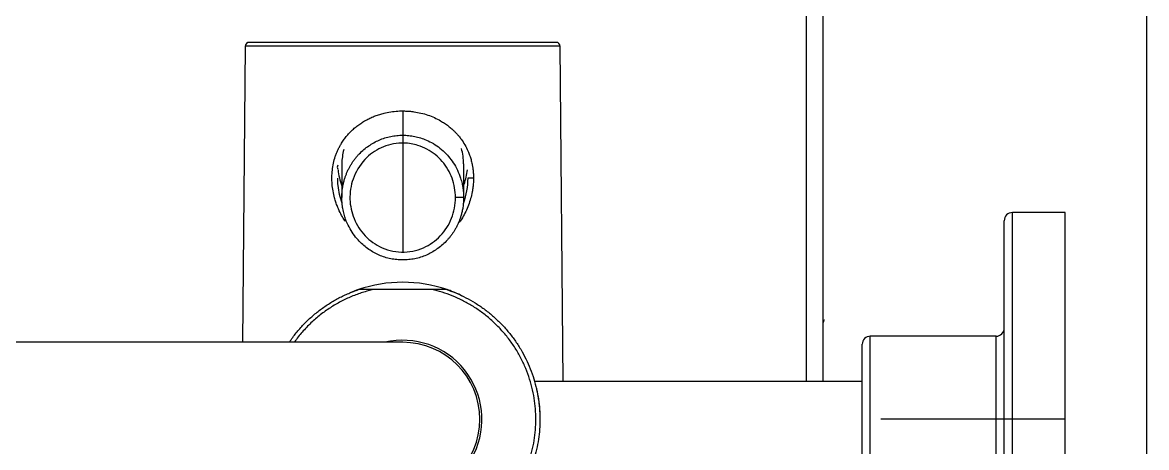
# Model space of a CAD drawing. Header units: millimetres. Extents: x -33000 to 294000, y 0 to 42408.
# Drawn here: x 136349.8 to 136488.3, y 15151.1 to 15203.6 of the extents above; entities that cross this region are included whole.
import ezdxf

# ---------------------------------------------------------------- set-up
doc = ezdxf.new("R2010")
doc.units = ezdxf.units.MM
doc.header["$LTSCALE"] = 50
doc.layers.add('arch', color=8, linetype='Continuous')

msp = doc.modelspace()

# ---------------------------------------------------------------- linework, layer by layer
at = {"layer": 'arch'}
for p, q in [((136488.3, 15614.6), (136488.3, 14714.6)), ((136415.56, 15201.1), (136377.75, 15201.1)), ((136377.25, 15200.61), (136376.93, 15164.1)), ((136416.06, 15200.61), (136377.25, 15200.61)), ((136416.42, 15159.25), (136416.06, 15200.61)), ((136396.66, 15192.53), (136396.66, 15175.14)), ((136389.16, 15186.1), (136389.16, 15181.95)), ((136471.77, 15129.1), (136471.77, 15180.1)), ((136478.27, 15180.1), (136471.77, 15180.1)), ((136478.27, 15129.1), (136478.27, 15180.1)), ((136470.77, 15130.1), (136470.77, 15179.1)), ((136454.27, 15144.35), (136454.27, 15164.85)), ((136469.77, 15164.85), (136454.27, 15164.85)), ((136469.77, 15144.35), (136469.77, 15164.85)), ((136396.66, 15164.1), (136337.7, 15164.1)), ((136453.27, 15145.35), (136453.27, 15163.85)), ((136453.26, 15159.25), (136412.9, 15159.25)), ((136478.27, 15154.6), (136455.55, 15154.6))]:
    msp.add_line(p, q, dxfattribs=at)
for centre, radius, start, end in [((136377.75, 15200.6), 0.5, 90, 179.5), ((136415.56, 15200.6), 0.5, 0.5, 90), ((136471.77, 15179.1), 1, 90, 180), ((136396.66, 15154.6), 16.9, 108.7819, 112.815), ((136396.66, 15154.6), 16.9, 71.2171, 108.7829), ((136396.66, 15154.6), 16.9, 64.1531, 71.2181), ((136454.27, 15163.85), 1, 90, 180), ((136469.77, 15165.85), 1, 270, 0), ((136396.66, 15154.6), 9.75, 270, 102.9994), ((136396.66, 15154.6), 9.5, 270, 90)]:
    msp.add_arc(centre, radius, start, end, dxfattribs=at)
for centre, major_axis, ratio, start_param, end_param in [((136396.66, 15186.1), (7.5, 0), 0.965926, 2.894781, 3.141593), ((136396.66, 15186.1), (7.5, 0), 0.965926, 0, 0.265955), ((136389.06, 15185.7), (0, 0.5), 0.939693, 1.027301, 2.114292), ((136396.66, 15186.1), (8, 0), 0.965926, 3.23427, 3.496985), ((136396.66, 15186.1), (8, 0), 0.965926, 5.953809, 6.190312)]:
    msp.add_ellipse(centre, major_axis=major_axis, ratio=ratio, start_param=start_param, end_param=end_param, dxfattribs=at)
for points, degree in [([(136446.41, 15159.25), (136446.41, 15402.6)], 1), ([(136448.41, 15402.6), (136448.41, 15159.25)], 1), ([(136404.16, 15186.1), (136404.16, 15181.95)], 1), ([(136404.66, 15184.35), (136404.66, 15183.31), (136404.47, 15182.27), (136404.13, 15181.29)], 3), ([(136404.16, 15181.95), (136403.16, 15181.95)], 1), ([(136400.26, 15170.6), (136393.06, 15170.6)], 1)]:
    msp.add_open_spline(points, degree=degree, dxfattribs=at)
for points, knots in [([(136389.58, 15179.01), (136389.46, 15179.19), (136389.19, 15179.62), (136388.88, 15180.23), (136388.61, 15180.84), (136388.42, 15181.38), (136388.23, 15182.01), (136388.06, 15182.76), (136387.95, 15183.61), (136387.92, 15184.47), (136387.97, 15185.34), (136388.11, 15186.18), (136388.3, 15186.88), (136388.49, 15187.41), (136388.66, 15187.8), (136388.85, 15188.19), (136389.08, 15188.6), (136389.36, 15189.03), (136389.7, 15189.49), (136390.07, 15189.91), (136390.47, 15190.31), (136390.9, 15190.68), (136391.36, 15191.03), (136391.84, 15191.34), (136392.34, 15191.62), (136392.86, 15191.87), (136393.4, 15192.08), (136393.96, 15192.26), (136394.62, 15192.43), (136395.39, 15192.57), (136396.17, 15192.64), (136396.86, 15192.64), (136397.45, 15192.61), (136398.14, 15192.53), (136398.91, 15192.39), (136399.75, 15192.14), (136400.56, 15191.83), (136401.24, 15191.47), (136401.81, 15191.12), (136402.27, 15190.79), (136402.68, 15190.46), (136403.02, 15190.13), (136403.32, 15189.83), (136403.59, 15189.51), (136403.94, 15189.06), (136404.32, 15188.46), (136404.67, 15187.79), (136404.91, 15187.17), (136405.08, 15186.63), (136405.2, 15186.12), (136405.29, 15185.65), (136405.34, 15185.22), (136405.37, 15184.79), (136405.38, 15184.5), (136405.38, 15184.35)], [0, 0, 0, 0, 0.020387, 0.046666, 0.06436, 0.081851, 0.0992, 0.125623, 0.151552, 0.177893, 0.203869, 0.230112, 0.256253, 0.269362, 0.282471, 0.295623, 0.308858, 0.326343, 0.343931, 0.361711, 0.379277, 0.39696, 0.414838, 0.432583, 0.450354, 0.468221, 0.486022, 0.503858, 0.521797, 0.548649, 0.575473, 0.593354, 0.611234, 0.62918, 0.656054, 0.682811, 0.709601, 0.736278, 0.754141, 0.771865, 0.789526, 0.802882, 0.816142, 0.829339, 0.84251, 0.869035, 0.895182, 0.912687, 0.930144, 0.947653, 0.960666, 0.973702, 0.986799, 1, 1, 1, 1]), ([(136389.16, 15181.95), (136389.16, 15181.95), (136389.16, 15182.06), (136389.16, 15182.27), (136389.18, 15182.58), (136389.21, 15182.87), (136389.25, 15183.15), (136389.29, 15183.42), (136389.34, 15183.67), (136389.4, 15183.9), (136389.46, 15184.12), (136389.52, 15184.32), (136389.58, 15184.51), (136389.65, 15184.69), (136389.74, 15184.93), (136389.86, 15185.22), (136390.04, 15185.58), (136390.23, 15185.92), (136390.42, 15186.24), (136390.63, 15186.54), (136390.85, 15186.83), (136391.07, 15187.1), (136391.4, 15187.45), (136391.86, 15187.88), (136392.46, 15188.34), (136393.09, 15188.73), (136393.75, 15189.06), (136394.45, 15189.32), (136395.17, 15189.51), (136395.91, 15189.62), (136396.66, 15189.66), (136397.4, 15189.62), (136398.14, 15189.51), (136398.86, 15189.32), (136399.64, 15189.03), (136400.45, 15188.62), (136401.27, 15188.05), (136402, 15187.39), (136402.63, 15186.64), (136403.18, 15185.8), (136403.51, 15185.1), (136403.7, 15184.6), (136403.79, 15184.32), (136403.89, 15184.01), (136403.97, 15183.66), (136404.05, 15183.28), (136404.11, 15182.87), (136404.15, 15182.42), (136404.16, 15182.11), (136404.16, 15181.95)], [0, 0, 0, 0, 0.000036, 0.013569, 0.026528, 0.038914, 0.050727, 0.061967, 0.072634, 0.082728, 0.092248, 0.101195, 0.10957, 0.117371, 0.124599, 0.141598, 0.158197, 0.174398, 0.190201, 0.205606, 0.220614, 0.235226, 0.249442, 0.281862, 0.313521, 0.344431, 0.374601, 0.406302, 0.437769, 0.469018, 0.500066, 0.53105, 0.562279, 0.593768, 0.625533, 0.665843, 0.707551, 0.750683, 0.789355, 0.830938, 0.87544, 0.886483, 0.898819, 0.912448, 0.927372, 0.943588, 0.961099, 0.979903, 1, 1, 1, 1]), ([(136403.16, 15181.95), (136403.16, 15181.08), (136402.99, 15180.21), (136402.35, 15178.6), (136401.88, 15177.85), (136400.7, 15176.61), (136399.99, 15176.11), (136398.36, 15175.39), (136397.43, 15175.2), (136395.56, 15175.25), (136394.63, 15175.49), (136393.04, 15176.3), (136392.36, 15176.83), (136391.26, 15178.1), (136390.83, 15178.85), (136390.28, 15180.42), (136390.14, 15181.24), (136390.17, 15182.9), (136390.34, 15183.75), (136391.01, 15185.42), (136391.55, 15186.23), (136392.82, 15187.45), (136393.52, 15187.9), (136395.08, 15188.54), (136395.96, 15188.7), (136397.41, 15188.66), (136397.98, 15188.57), (136398.92, 15188.27), (136399.29, 15188.12), (136400.36, 15187.54), (136401, 15187.02), (136402.05, 15185.8), (136402.46, 15185.09), (136403.01, 15183.57), (136403.16, 15182.76), (136403.16, 15181.95)], [0, 0, 0, 0, 0.062689, 0.062689, 0.125322, 0.125322, 0.186753, 0.186753, 0.25368, 0.25368, 0.32165, 0.32165, 0.38251, 0.38251, 0.44342, 0.44342, 0.502419, 0.502419, 0.563692, 0.563692, 0.632332, 0.632332, 0.691175, 0.691175, 0.754148, 0.754148, 0.795876, 0.795876, 0.825021, 0.825021, 0.88336, 0.88336, 0.941654, 0.941654, 1, 1, 1, 1]), ([(136389.2, 15181.25), (136388.95, 15181.96), (136388.78, 15182.69), (136388.67, 15183.74), (136388.66, 15184.04), (136388.66, 15184.34)], [0, 0, 0, 0, 0.715973, 0.715973, 1, 1, 1, 1]), ([(136405.38, 15184.35), (136405.38, 15184.17), (136405.37, 15183.79), (136405.31, 15183.21), (136405.21, 15182.55), (136405.03, 15181.81), (136404.77, 15181), (136404.43, 15180.21), (136404.06, 15179.52), (136403.79, 15179.1), (136403.67, 15178.92)], [0, 0, 0, 0, 0.097067, 0.195157, 0.294735, 0.441316, 0.590216, 0.737654, 0.886534, 1, 1, 1, 1]), ([(136404.16, 15181.95), (136404.16, 15181.84), (136404.15, 15181.63), (136404.13, 15181.32), (136404.1, 15181.03), (136404.07, 15180.75), (136404.02, 15180.49), (136403.97, 15180.24), (136403.91, 15180), (136403.85, 15179.78), (136403.79, 15179.58), (136403.73, 15179.39), (136403.67, 15179.21), (136403.57, 15178.98), (136403.45, 15178.68), (136403.27, 15178.32), (136403.09, 15177.98), (136402.89, 15177.66), (136402.68, 15177.36), (136402.46, 15177.07), (136402.24, 15176.81), (136401.91, 15176.45), (136401.45, 15176.02), (136400.85, 15175.56), (136400.23, 15175.17), (136399.56, 15174.84), (136398.87, 15174.58), (136398.14, 15174.39), (136397.4, 15174.28), (136396.9, 15174.26), (136396.41, 15174.26), (136395.91, 15174.28), (136395.18, 15174.39), (136394.45, 15174.58), (136393.75, 15174.84), (136393.09, 15175.17), (136392.46, 15175.56), (136391.86, 15176.02), (136391.26, 15176.58), (136390.68, 15177.27), (136390.14, 15178.1), (136389.8, 15178.8), (136389.61, 15179.31), (136389.52, 15179.58), (136389.43, 15179.9), (136389.34, 15180.24), (136389.27, 15180.62), (136389.21, 15181.04), (136389.17, 15181.48), (136389.16, 15181.79), (136389.16, 15181.95)], [0, 0, 0, 0, 0.013537, 0.0265, 0.03889, 0.050706, 0.061948, 0.072617, 0.082712, 0.092233, 0.101181, 0.109555, 0.117356, 0.124582, 0.141602, 0.158217, 0.174426, 0.190232, 0.205633, 0.220632, 0.235228, 0.249422, 0.281889, 0.313568, 0.34447, 0.374604, 0.406318, 0.437787, 0.469026, 0.500051, 0.500073, 0.531007, 0.562215, 0.593715, 0.625521, 0.655591, 0.686469, 0.718169, 0.7507, 0.789366, 0.83095, 0.875461, 0.8865, 0.898834, 0.912464, 0.927388, 0.943607, 0.961122, 0.979932, 1, 1, 1, 1]), ([(136391.77, 15170.78), (136391.54, 15170.71), (136391.17, 15170.59), (136390.81, 15170.46), (136390.67, 15170.41)], [0, 0, 0, 0, 0.619466, 1, 1, 1, 1]), ([(136393.06, 15170.6), (136392.89, 15170.6), (136392.72, 15170.6), (136392.47, 15170.6), (136392.39, 15170.6), (136392.22, 15170.6), (136392.14, 15170.6), (136391.98, 15170.6), (136391.89, 15170.6), (136391.77, 15170.6), (136391.73, 15170.6), (136391.65, 15170.6), (136391.61, 15170.6), (136391.55, 15170.6), (136391.53, 15170.6), (136391.49, 15170.6), (136391.48, 15170.6), (136391.44, 15170.6), (136391.42, 15170.6), (136391.38, 15170.6), (136391.37, 15170.6), (136391.34, 15170.6), (136391.33, 15170.6), (136391.31, 15170.6), (136391.31, 15170.6), (136391.28, 15170.6), (136391.27, 15170.6), (136391.24, 15170.6), (136391.23, 15170.6), (136391.22, 15170.6), (136391.22, 15170.6), (136391.22, 15170.6), (136391.21, 15170.6), (136391.21, 15170.6)], [0, 0, 0, 0, 0.25, 0.25, 0.375, 0.375, 0.5, 0.5, 0.625, 0.625, 0.6875, 0.6875, 0.75, 0.75, 0.78125, 0.78125, 0.8125, 0.8125, 0.84375, 0.84375, 0.875, 0.875, 0.890625, 0.890625, 0.90625, 0.90625, 0.9375, 0.9375, 0.96875, 0.96875, 0.984375, 0.984375, 1, 1, 1, 1]), ([(136402.1, 15170.6), (136402.1, 15170.6), (136402.1, 15170.6), (136402.09, 15170.6), (136402.09, 15170.6), (136402.08, 15170.6), (136402.07, 15170.6), (136402.05, 15170.6), (136402.04, 15170.6), (136402.03, 15170.6), (136402.02, 15170.6), (136402, 15170.6), (136401.98, 15170.6), (136401.95, 15170.6), (136401.94, 15170.6), (136401.93, 15170.6), (136401.92, 15170.6), (136401.89, 15170.6), (136401.87, 15170.6), (136401.81, 15170.6), (136401.78, 15170.6), (136401.7, 15170.6), (136401.66, 15170.6), (136401.58, 15170.6), (136401.54, 15170.6), (136401.41, 15170.6), (136401.33, 15170.6), (136401.17, 15170.6), (136401.09, 15170.6), (136400.92, 15170.6), (136400.84, 15170.6), (136400.59, 15170.6), (136400.42, 15170.6), (136400.26, 15170.6)], [0, 0, 0, 0, 0.015074, 0.015074, 0.030708, 0.030708, 0.061975, 0.061975, 0.077609, 0.077609, 0.093243, 0.093243, 0.12451, 0.12451, 0.140144, 0.140144, 0.155778, 0.155778, 0.187045, 0.187045, 0.24958, 0.24958, 0.312115, 0.312115, 0.37465, 0.37465, 0.49972, 0.49972, 0.62479, 0.62479, 0.74986, 0.74986, 1, 1, 1, 1]), ([(136402.64, 15170.41), (136402.54, 15170.45), (136402.17, 15170.59), (136401.79, 15170.71), (136401.52, 15170.79)], [0, 0, 0, 0, 0.28553, 1, 1, 1, 1]), ([(136448.43, 15166.51), (136448.45, 15166.54), (136448.49, 15166.59), (136448.54, 15166.68), (136448.56, 15166.78), (136448.57, 15166.84), (136448.57, 15166.87)], [0, 0, 0, 0, 0.262965, 0.520422, 0.767371, 1, 1, 1, 1]), ([(136448.57, 15166.87), (136448.57, 15166.87), (136448.58, 15166.87), (136448.59, 15166.87), (136448.59, 15166.87), (136448.6, 15166.87), (136448.6, 15166.87), (136448.61, 15166.87), (136448.61, 15166.87), (136448.62, 15166.87), (136448.62, 15166.87), (136448.62, 15166.86), (136448.63, 15166.86), (136448.63, 15166.86), (136448.63, 15166.86), (136448.63, 15166.86), (136448.63, 15166.86)], [0, 0, 0, 0, 0.062973, 0.131985, 0.201508, 0.271542, 0.342087, 0.413144, 0.484712, 0.556791, 0.629381, 0.702482, 0.776095, 0.850219, 0.924854, 1, 1, 1, 1]), ([(136412.8, 15159.6), (136412.8, 15159.6), (136412.8, 15159.59), (136412.82, 15159.55), (136412.84, 15159.49), (136412.85, 15159.43), (136412.87, 15159.38), (136412.88, 15159.32), (136412.9, 15159.28), (136412.9, 15159.27)], [0, 0, 0, 0, 0.209754, 0.465442, 0.594208, 0.723093, 0.821921, 0.927785, 1, 1, 1, 1]), ([(136413.1, 15158.52), (136413.1, 15158.51), (136413.11, 15158.48), (136413.12, 15158.42), (136413.14, 15158.34), (136413.16, 15158.22), (136413.19, 15158.08), (136413.23, 15157.91), (136413.26, 15157.76), (136413.28, 15157.62), (136413.3, 15157.52), (136413.32, 15157.45), (136413.32, 15157.39), (136413.34, 15157.33), (136413.35, 15157.26), (136413.36, 15157.17), (136413.37, 15157.08), (136413.41, 15156.87), (136413.44, 15156.61), (136413.47, 15156.32), (136413.49, 15156.09), (136413.51, 15155.87), (136413.52, 15155.66), (136413.53, 15155.48), (136413.54, 15155.38), (136413.54, 15155.34)], [0, 0, 0, 0, 0.007371, 0.040522, 0.0738, 0.107205, 0.17685, 0.238202, 0.291641, 0.337516, 0.376147, 0.393051, 0.40781, 0.431174, 0.453884, 0.475942, 0.5086, 0.540955, 0.669473, 0.732738, 0.795746, 0.857475, 0.918516, 0.96685, 1, 1, 1, 1])]:
    msp.add_open_spline(points, degree=3, knots=knots, dxfattribs=at)
for points, weights in [([(136405.38, 15184.35), (136404.66, 15184.36), (136404.66, 15184.35)], [1, 0.526205918563, 1]), ([(136382.7, 15164.13), (136385.87, 15168.79), (136391.21, 15170.6)], [0.89172290703, 0.880543169423, 0.966364835815]), ([(136393.06, 15170.6), (136386.96, 15169.23), (136383.32, 15164.15)], [1, 0.882080025819, 0.891071426285])]:
    msp.add_rational_spline(points, weights, degree=2, dxfattribs=at)
for points, weights in [([(136400.26, 15138.6), (136413.06, 15141.48), (136413.06, 15154.6), (136413.06, 15167.72), (136400.26, 15170.6)], [1, 0.780868809443, 1, 0.780868809443, 1]), ([(136402.1, 15170.6), (136413.56, 15166.71), (136413.56, 15154.6), (136413.56, 15142.5), (136402.1, 15138.6)], [0.966364835815, 0.799223863212, 1, 0.799223863212, 0.966364835815])]:
    msp.add_rational_spline(points, weights, degree=2, knots=[0, 0, 0, 0.5, 0.5, 1, 1, 1], dxfattribs=at)

doc.saveas('drawing.dxf')
